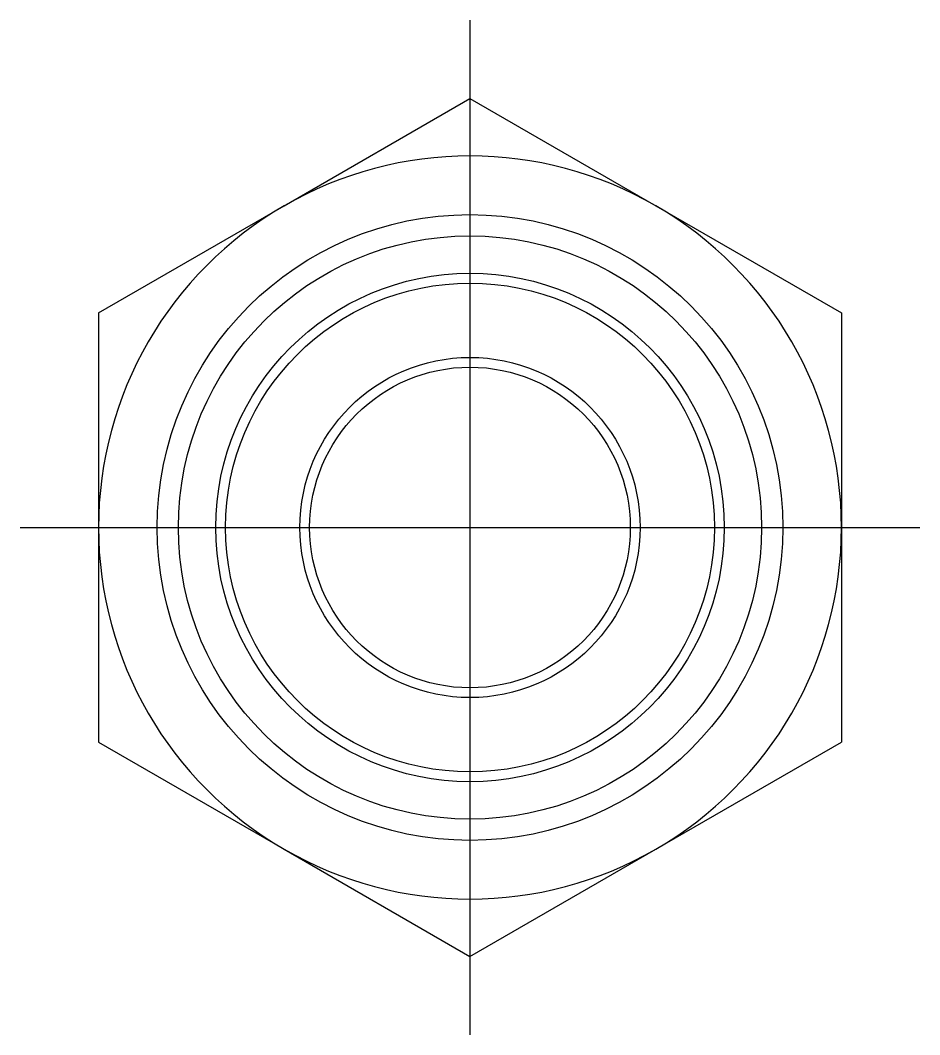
# Model space of a CAD drawing. Extents: x -4.4 to 71.4, y -28.5 to 13.
# Drawn here: x 48.38 to 71.38, y -12.97 to 12.97 of the extents above; entities that cross this region are included whole.
import ezdxf

# ---------------------------------------------------------------- set-up
doc = ezdxf.new("R2010")
doc.units = 0
doc.linetypes.add('CENTER', pattern=[50.8, 31.75, -6.35, 6.35, -6.35])
doc.layers.get('0').update_dxf_attribs({"linetype": 'CONTINUOUS'})
doc.layers.add('CENTER', color=1, linetype='CENTER')

msp = doc.modelspace()

# ---------------------------------------------------------------- linework, layer by layer
at = {"color": 7, "linetype": 'CONTINUOUS'}
for p, q in [((55.128, 8.227), (59.878, 10.97)), ((55.128, 8.227), (59.878, 10.97)), ((59.878, 10.97), (64.628, 8.227)), ((59.878, 10.97), (64.628, 8.227)), ((50.378, 5.485), (55.128, 8.227)), ((50.378, 5.485), (55.128, 8.227)), ((64.628, 8.227), (69.378, 5.485)), ((64.628, 8.227), (69.378, 5.485)), ((50.378, 5.485), (50.378, 0)), ((50.378, 5.485), (50.378, 0)), ((69.378, 5.485), (69.378, 0)), ((69.378, 5.485), (69.378, 0)), ((50.378, 0), (50.378, -5.485)), ((69.378, 0), (69.378, -5.485)), ((69.378, 0), (69.378, -5.485)), ((50.378, 0), (50.378, -5.485)), ((50.378, -5.485), (55.128, -8.227)), ((50.378, -5.485), (55.128, -8.227)), ((64.628, -8.227), (69.378, -5.485)), ((64.628, -8.227), (69.378, -5.485)), ((55.128, -8.227), (59.878, -10.97)), ((55.128, -8.227), (59.878, -10.97)), ((59.878, -10.97), (64.628, -8.227)), ((59.878, -10.97), (64.628, -8.227))]:
    msp.add_line(p, q, dxfattribs=at)
for radius in [8, 6.5, 6.25, 4.35, 4.1]:
    msp.add_circle((59.878, 0), radius, dxfattribs=at)
at = {"color": 3, "linetype": 'CONTINUOUS'}
msp.add_circle((59.878, 0), 7.458, dxfattribs=at)
at = {"color": 7, "linetype": 'CONTINUOUS'}
for start, end in [(60, 120), (120, 180), (0, 60), (180, 240), (300, 0), (240, 300)]:
    msp.add_arc((59.878, 0), 9.5, start, end, dxfattribs=at)
at = {"layer": 'CENTER', "color": 1, "linetype": 'CENTER'}
for p, q in [((59.878, 12.97), (59.878, -12.97)), ((48.378, 0), (71.378, 0))]:
    msp.add_line(p, q, dxfattribs=at)

doc.saveas('drawing.dxf')
